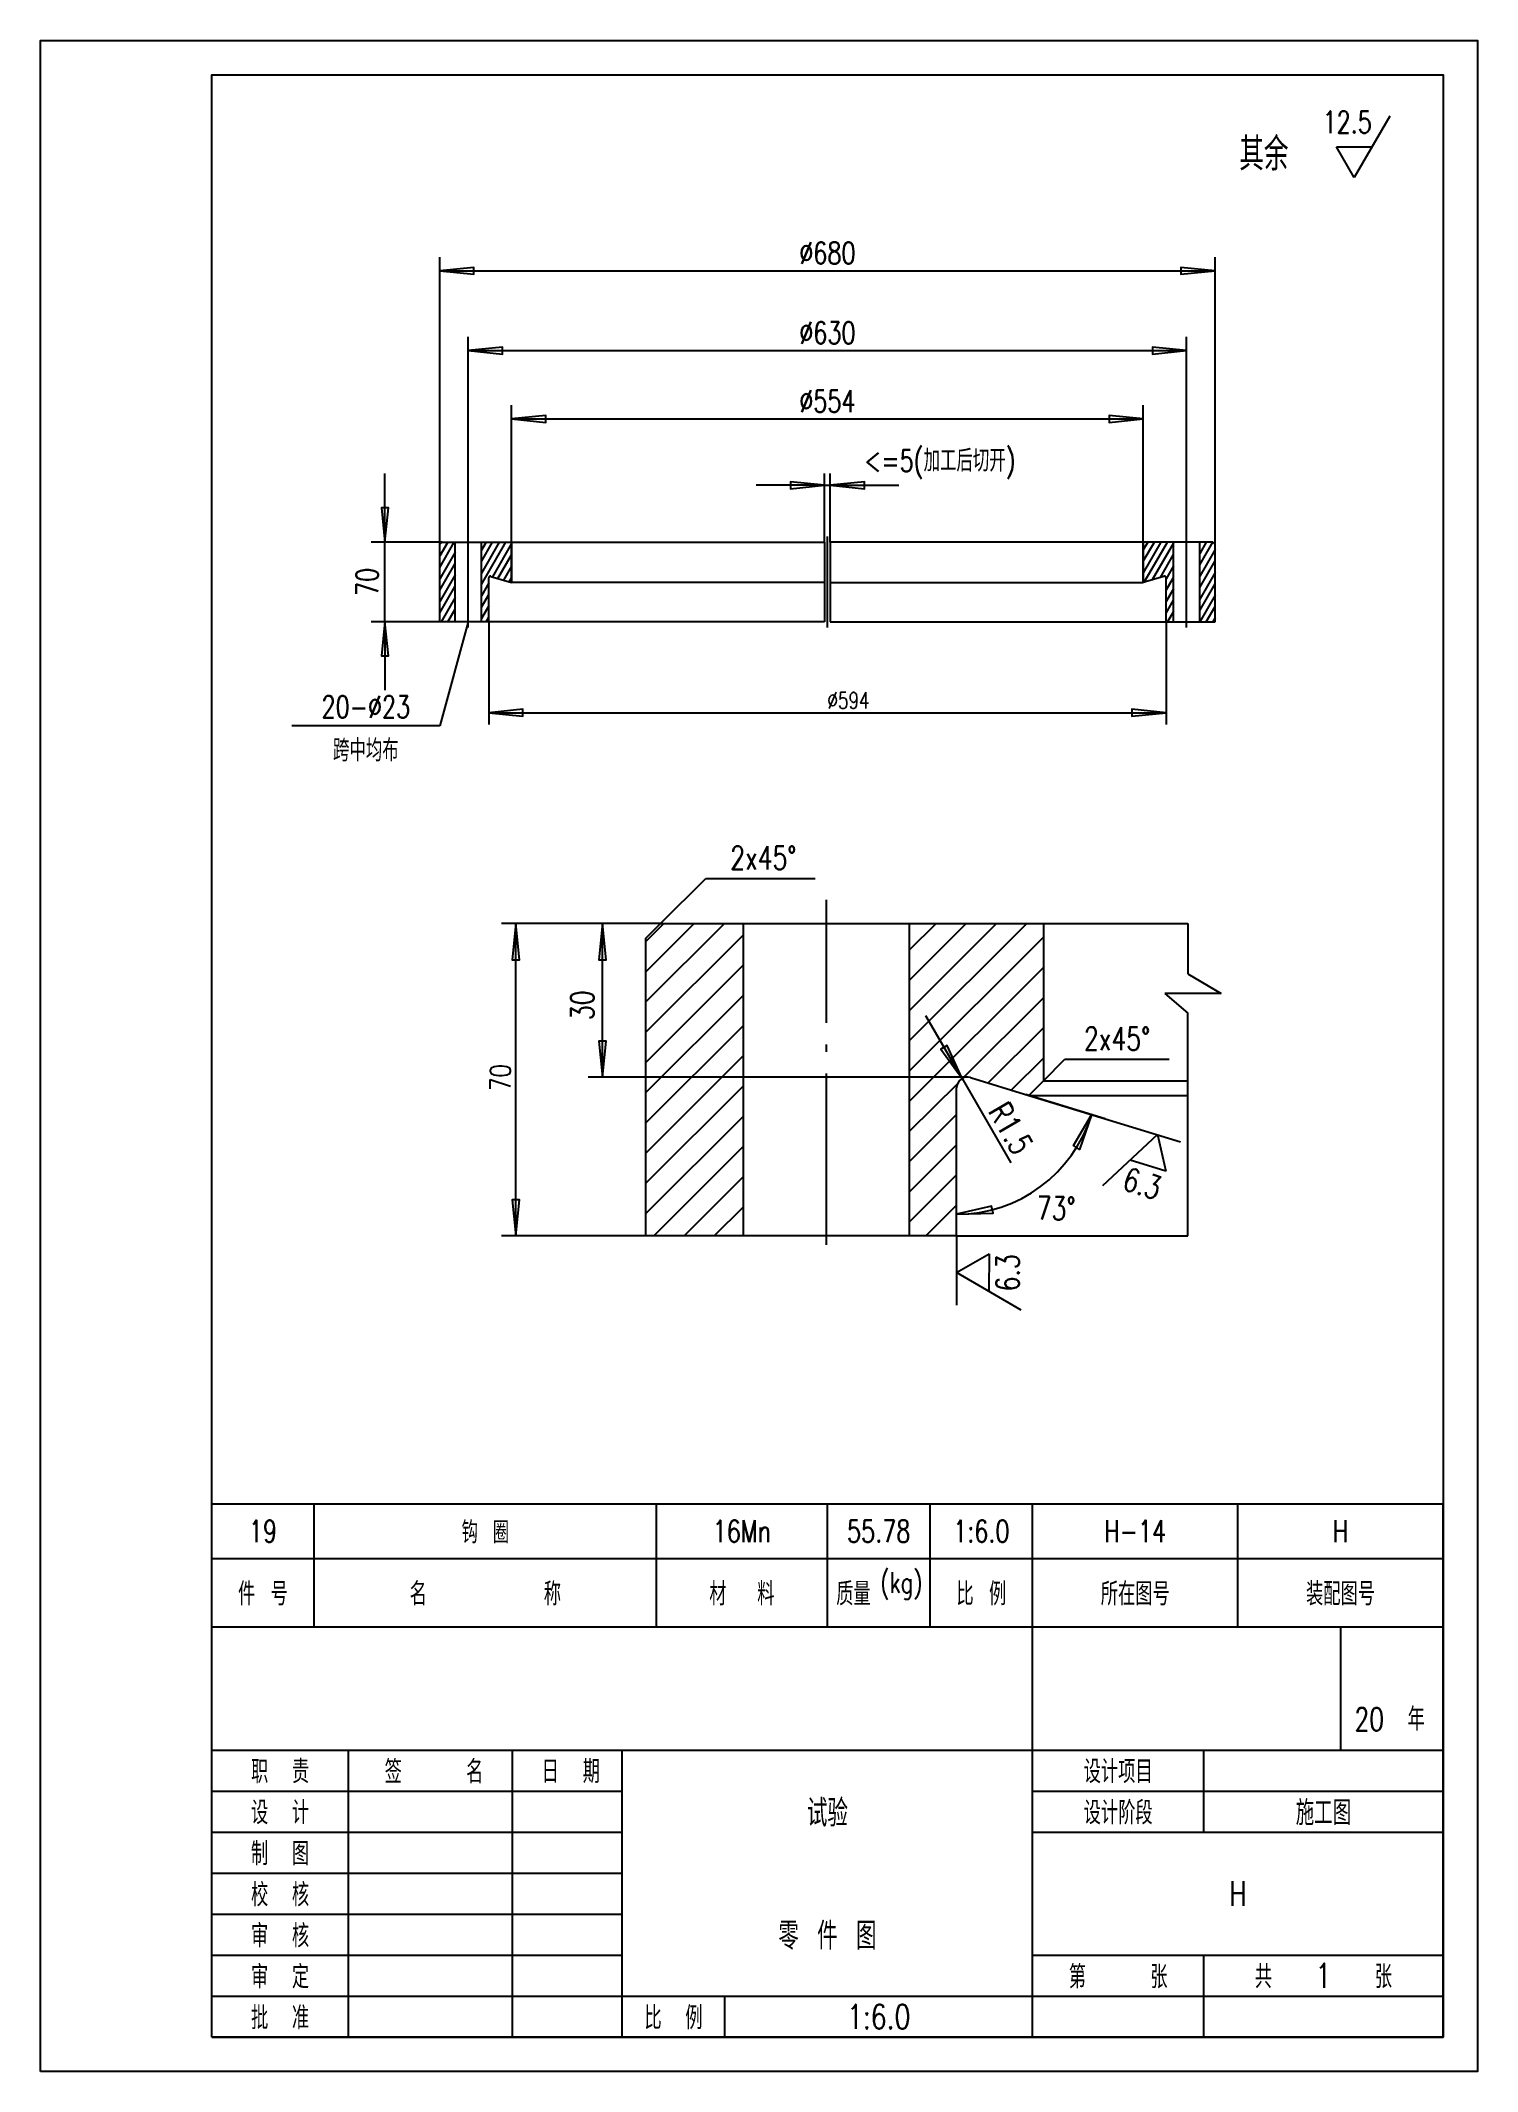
# Model space of a CAD drawing. Extents: x -150 to 1110, y -30 to 1752.
import ezdxf
from ezdxf.enums import TextEntityAlignment as Align

# ---------------------------------------------------------------- set-up
doc = ezdxf.new("R2010")
doc.units = 0
doc.header["$LTSCALE"] = 30
doc.header["$MEASUREMENT"] = 0
doc.linetypes.add('CENTER', pattern=[6.25, 5, -0.5, 0.25, -0.5])
doc.layers.get('0').update_dxf_attribs({"linetype": 'CONTINUOUS'})
for name, color, linetype in [('1', 2, 'CONTINUOUS'), ('2', 1, 'CONTINUOUS'), ('4', 2, 'CENTER')]:
    doc.layers.add(name, color=color, linetype=linetype)
doc.styles.add('HZ', font='txt', dxfattribs={"width": 0.75, "bigfont": 'hztxt'})
doc.styles.get("Standard").update_dxf_attribs({"font": 'simplex', "width": 0.75, "bigfont": 'hztxt'})

# ---------------------------------------------------------------- blocks, each defined once
blk = doc.blocks.new('*X1')
at = {"color": 0}
for p, q in [((34.88, 52.56), (46.35, 64.03)), ((34.88, 56.98), (41.93, 64.03)), ((34.88, 61.4), (37.51, 64.03)), ((34.88, 48.14), (49.14, 62.39)), ((73.42, 51.33), (86.12, 64.03)), ((73.42, 55.75), (81.7, 64.03)), ((73.42, 60.17), (77.28, 64.03)), ((73.42, 46.91), (90.54, 64.03)), ((73.42, 42.49), (92.96, 62.02)), ((34.88, 43.72), (49.14, 57.97)), ((73.42, 38.07), (92.96, 57.6)), ((34.88, 39.3), (49.14, 53.56)), ((81.21, 41.43), (92.96, 53.19)), ((34.88, 34.88), (49.14, 49.14)), ((84.91, 40.72), (92.96, 48.77)), ((34.88, 30.46), (49.14, 44.72)), ((88.3, 39.69), (92.96, 44.35)), ((34.88, 26.04), (49.14, 40.3)), ((73.42, 33.65), (80.44, 40.66)), ((34.88, 21.62), (49.14, 35.88)), ((73.42, 29.23), (80.29, 36.09)), ((36.02, 18.35), (49.14, 31.46)), ((73.42, 24.81), (80.29, 31.67)), ((40.44, 18.35), (49.14, 27.04)), ((73.42, 20.39), (80.29, 27.26)), ((44.86, 18.35), (49.14, 22.62)), ((75.8, 18.35), (80.29, 22.84)), ((80.22, 18.35), (80.29, 18.42))]:
    blk.add_line(p, q, dxfattribs=at)
blk = doc.blocks.new('GQJDB')
at = {"layer": '1'}
for p, q in [((-17.79, 52.48), (-1.77, 52.48)), ((-24.41, 45.86), (-47.64, 45.86)), ((-45.53, 0.18), (-45.53, 45.86)), ((-32.86, 23.41), (-32.86, 45.86)), ((52.68, 45.86), (52.68, 38.52)), ((49.34, 35.65), (52.68, 32.78)), ((57.54, 35.65), (49.34, 35.65)), ((52.68, 38.52), (57.54, 35.65)), ((52.68, 0.18), (52.68, 32.78)), ((31.56, 22.85), (34.72, 26.02)), ((34.72, 26.02), (49.93, 26.02)), ((20.47, 23.41), (-34.97, 23.41)), ((19.68, 23.2), (26.8, 10.86)), ((40.62, 17.3), (28.98, 20.87)), ((29.44, 20.74), (51.62, 13.96)), ((40.24, 7.55), (48.24, 15)), ((48.24, 15), (49.46, 9.67)), ((49.46, 9.67), (44.24, 11.27)), ((-26.52, 0.18), (-47.64, 0.18)), ((18.88, 0.18), (18.88, -9.96)), ((18.88, -5.17), (23.62, -2.45)), ((23.62, -2.45), (23.61, -7.91)), ((28.34, -10.65), (18.88, -5.17))]:
    blk.add_line(p, q, dxfattribs=at)
for points in [[(-24.41, 45.86), (-17.79, 52.48)], [(-45.53, 45.86), (-46.06, 40.58), (-45, 40.58), (-45.53, 45.86)], [(-32.86, 45.86), (-33.39, 40.58), (-32.33, 40.58), (-32.86, 45.86)], [(19.68, 23.2), (17.49, 28.04), (16.58, 27.51), (19.68, 23.2), (14.4, 32.35)], [(-32.86, 23.41), (-32.33, 28.69), (-33.39, 28.69), (-32.86, 23.41)], [(-45.53, 0.18), (-45, 5.46), (-46.06, 5.46), (-45.53, 0.18)]]:
    blk.add_lwpolyline(points, dxfattribs=at)
for points in [[(38.6, 17.92), (36.86, 12.83), (35.96, 13.39)], [(18.87, 3.35), (24.24, 3.51), (23.97, 4.53)]]:
    blk.add_lwpolyline(points, close=True, dxfattribs=at)
blk.add_arc((18.88, 23.97), 20.62, 270, 343, dxfattribs=at)
at = {"layer": '2'}
for p, q in [((-26.52, 43.75), (-24.41, 45.86)), ((-24.41, 45.86), (-12.27, 45.86)), ((-12.27, 45.86), (12.02, 45.86)), ((-12.27, 0.18), (-12.27, 45.86)), ((12.02, 45.86), (31.56, 45.86)), ((12.02, 0.18), (12.02, 45.86)), ((12.02, 0.18), (12.02, 45.86)), ((31.56, 45.86), (52.68, 45.86)), ((31.56, 45.86), (31.56, 22.85)), ((-26.52, 0.18), (-26.52, 43.75)), ((18.88, 0.18), (18.88, 21.83)), ((20.93, 23.34), (29.44, 20.74)), ((31.56, 22.85), (29.44, 20.74)), ((31.56, 22.85), (52.68, 22.85)), ((29.44, 20.74), (52.68, 20.74)), ((-12.27, 0.18), (-26.52, 0.18)), ((12.02, 0.18), (-12.27, 0.18)), ((18.88, 0.18), (12.02, 0.18)), ((18.88, 0.18), (12.02, 0.18)), ((18.88, 0.18), (52.68, 0.18))]:
    blk.add_line(p, q, dxfattribs=at)
blk.add_arc((20.47, 21.83), 1.58, 73, 180, dxfattribs=at)
at = {"layer": '4'}
for p, q in [((-0.12, 31.33), (-0.12, 49.35)), ((-0.12, 27.11), (-0.12, 28.17)), ((-0.12, -1.14), (-0.12, 23.94))]:
    blk.add_line(p, q, dxfattribs=at)
at = {"layer": '1'}
blk.add_blockref('*X1', (-61.4, -18.16), dxfattribs=at)
at = {"layer": '1', "width": 0.75}
for p in [(-9.37, 53.8), (42.33, 27.34)]:
    blk.add_text('2x45%%d', height=3.379, dxfattribs=at).set_placement(p, align=Align.CENTER)
for s, rotation, p in [('30', 90, (-34.13, 33.92)), ('R1.5', 300, (25.35, 15.09)), ('73%%d', 358.8467, (33.39, 2.53))]:
    blk.add_text(s, height=3.379, rotation=rotation, dxfattribs=at).set_placement(p, align=Align.CENTER)
for rotation, p in [(343, (42.94, 7.03)), (90, (28.05, -7.92))]:
    blk.add_text('6.3', height=3.379, rotation=rotation, dxfattribs=at).set_placement(p)
blk.add_attdef('B', text='', height=3, rotation=90, dxfattribs=at).set_placement((-46.3, 23.36), align=Align.CENTER)
blk = doc.blocks.new('BT3')
at = {"layer": '1'}
for p, q in [((-165, 0), (-165, 18)), ((-115, 0), (-115, 18)), ((-90, 0), (-90, 18)), ((-75, 0), (-75, 18)), ((-60, 0), (-60, 18)), ((-30, 0), (-30, 18)), ((-180, 10), (0, 10))]:
    blk.add_line(p, q, dxfattribs=at)
at = {"layer": '2'}
for p, q in [((-180, 18), (0, 18)), ((-180, 18), (0, 18)), ((-180, 0), (-180, 18)), ((0, 0), (0, 18)), ((-180, 0), (0, 0))]:
    blk.add_line(p, q, dxfattribs=at)
at = {"layer": '1', "style": 'HZ', "width": 0.75}
for s, p in [('件 号', (-172.5, 5)), ('名       称', (-140, 5)), ('材  料', (-102.5, 5)), ('质量', (-86.2, 5)), ('比 例', (-67.5, 5)), ('所在图号', (-45, 5)), ('装配图号', (-15, 5))]:
    blk.add_text(s, height=3.36, dxfattribs=at).set_placement(p, align=Align.MIDDLE)
blk.add_text('(kg)', height=3, dxfattribs=at).set_placement((-79.2, 5), align=Align.CENTER)

msp = doc.modelspace()

# ---------------------------------------------------------------- linework, layer by layer
at = {"layer": '1'}
for p, q in [((1033.1, 1685.8), (1002, 1632)), ((1002, 1632), (986.5, 1658.9)), ((986.5, 1658.9), (1017.5, 1658.9)), ((200, 1310), (200, 1562)), ((880, 1310), (880, 1562)), ((200, 1550), (880, 1550)), ((225, 1312), (225, 1492)), ((225, 1480), (855, 1480)), ((855, 1312), (855, 1492)), ((263, 1312), (263, 1432)), ((817, 1312), (817, 1432)), ((263, 1420), (817, 1420)), ((537.5, 1312), (537.5, 1372)), ((537.5, 1361.8), (542.5, 1361.8)), ((542.5, 1312), (542.5, 1372)), ((202, 1312), (140, 1312)), ((152, 1242), (152, 1312)), ((207, 1312), (200, 1299.8)), ((200, 1289.8), (212.8, 1312)), ((213.5, 1303.2), (200, 1279.8)), ((240.6, 1312), (236.5, 1304.8)), ((236.5, 1294.8), (246.4, 1312)), ((252.2, 1312), (236.5, 1284.8)), ((236.5, 1274.8), (258, 1312)), ((263, 1310.7), (246.2, 1281.6)), ((821, 1312), (817, 1305.1)), ((817, 1295.1), (826.8, 1312)), ((832.5, 1312), (817, 1285.1)), ((817.9, 1276.7), (838.3, 1312)), ((843.5, 1311), (824.9, 1278.8)), ((832, 1281), (843.5, 1301)), ((872.3, 1312), (866.5, 1302)), ((866.5, 1292), (878, 1312)), ((880, 1305.4), (866.5, 1282)), ((200, 1269.8), (213.5, 1293.2)), ((213.5, 1283.2), (200, 1259.8)), ((251.1, 1280.1), (263, 1300.7)), ((263, 1290.7), (256, 1278.6)), ((843.5, 1291), (837, 1279.7)), ((866.5, 1272), (880, 1295.4)), ((880, 1285.4), (866.5, 1262)), ((200, 1249.8), (213.5, 1273.2)), ((243, 1276.1), (236.5, 1264.8)), ((236.5, 1254.8), (243, 1266.1)), ((260.9, 1277.1), (263, 1280.7)), ((837, 1269.7), (843.5, 1281)), ((843.5, 1271), (837, 1259.7)), ((866.5, 1252), (880, 1275.4)), ((880, 1265.4), (866.5, 1242)), ((213.5, 1263.2), (201.3, 1242)), ((207, 1242), (213.5, 1253.2)), ((243, 1256.1), (236.5, 1244.8)), ((837, 1249.7), (843.5, 1261)), ((843.5, 1251), (838.3, 1242)), ((872.3, 1242), (880, 1255.4)), ((200, 1242), (140, 1242)), ((225, 1242), (200, 1150.8)), ((213.5, 1243.2), (212.8, 1242)), ((240.6, 1242), (243, 1246.1)), ((243, 1242), (243, 1152)), ((837, 1242), (837, 1152)), ((880, 1245.4), (878, 1242)), ((243, 1162.2), (837, 1162.2)), ((200, 1150.8), (70.4, 1150.8)), ((720, 0), (720, 360)), ((990, 360), (990, 252)), ((0, 252), (1080, 252)), ((120, 0), (120, 252)), ((263.8, 0), (263.8, 252)), ((360, 0), (360, 252)), ((870, 180), (870, 252)), ((0, 216), (360, 216)), ((720, 216), (1080, 216)), ((0, 180), (360, 180)), ((720, 180), (1080, 180)), ((0, 144), (360, 144)), ((0, 108), (360, 108)), ((0, 72), (360, 72)), ((720, 72), (1080, 72)), ((870, 0), (870, 72)), ((0, 36), (1080, 36)), ((450, 0), (450, 36))]:
    msp.add_line(p, q, dxfattribs=at)
msp.add_lwpolyline([(-150, -30), (-150, 1752), (1110, 1752), (1110, -30)], close=True, dxfattribs=at)
for points in [[(200, 1550), (230, 1547), (230, 1553), (200, 1550)], [(880, 1550), (850, 1553), (850, 1547), (880, 1550)], [(225, 1480), (255, 1477), (255, 1483), (225, 1480)], [(855, 1480), (825, 1483), (825, 1477), (855, 1480)], [(263, 1420), (293, 1417), (293, 1423), (263, 1420)], [(817, 1420), (787, 1423), (787, 1417), (817, 1420)], [(152, 1312), (155, 1342), (149, 1342), (152, 1312), (152, 1372)], [(537.5, 1361.8), (507.5, 1364.8), (507.5, 1358.8), (537.5, 1361.8), (477.5, 1361.8)], [(542.5, 1361.8), (572.5, 1358.8), (572.5, 1364.8), (542.5, 1361.8), (602.5, 1361.8)], [(152, 1242), (149, 1212), (155, 1212), (152, 1242), (152, 1182)], [(243, 1162.2), (273, 1159.2), (273, 1165.2), (243, 1162.2)], [(837, 1162.2), (807, 1165.2), (807, 1159.2), (837, 1162.2)]]:
    msp.add_lwpolyline(points, dxfattribs=at)
for points in [[(200, 1550), (230, 1547), (230, 1553), (200, 1550)], [(880, 1550), (850, 1553), (850, 1547), (880, 1550)], [(225, 1480), (255, 1477), (255, 1483), (225, 1480)], [(855, 1480), (825, 1483), (825, 1477), (855, 1480)], [(263, 1420), (293, 1417), (293, 1423), (263, 1420)], [(817, 1420), (787, 1423), (787, 1417), (817, 1420)], [(537.5, 1361.8), (507.5, 1364.8), (507.5, 1358.8), (537.5, 1361.8)], [(542.5, 1361.8), (572.5, 1358.8), (572.5, 1364.8), (542.5, 1361.8)], [(152, 1312), (155, 1342), (149, 1342), (152, 1312)], [(152, 1242), (149, 1212), (155, 1212), (152, 1242)], [(243, 1162.2), (273, 1159.2), (273, 1165.2), (243, 1162.2)], [(837, 1162.2), (807, 1165.2), (807, 1159.2), (837, 1162.2)]]:
    msp.add_solid(points, dxfattribs=at)
at = {"layer": '2'}
for p, q in [((200, 1310), (202, 1312)), ((200, 1242), (200, 1310)), ((202, 1312), (537.5, 1312)), ((213.5, 1242), (213.5, 1312)), ((236.5, 1242), (236.5, 1312)), ((263, 1276.4), (263, 1312)), ((537.5, 1312), (537.5, 1242)), ((878, 1312), (542.5, 1312)), ((542.5, 1312), (542.5, 1242)), ((817, 1276.4), (817, 1312)), ((843.5, 1242), (843.5, 1312)), ((866.5, 1242), (866.5, 1312)), ((880, 1310), (878, 1312)), ((880, 1242), (880, 1310)), ((243, 1242), (243, 1280.5)), ((244.9, 1281.9), (263, 1276.4)), ((537.5, 1276.4), (263, 1276.4)), ((542.5, 1276.4), (817, 1276.4)), ((835.1, 1281.9), (817, 1276.4)), ((837, 1242), (837, 1280.5)), ((537.5, 1242), (200, 1242)), ((542.5, 1242), (880, 1242)), ((0, 360), (1080, 360)), ((0, 0), (0, 360)), ((1080, 0), (1080, 360)), ((0, 0), (1080, 0))]:
    msp.add_line(p, q, dxfattribs=at)
msp.add_lwpolyline([(0, 0), (0, 1722), (1080, 1722), (1080, 0)], close=True, dxfattribs=at)
for points in [[(243, 1242), (236.5, 1242), (236.5, 1312), (263, 1312), (263, 1276.4)], [(837, 1242), (843.5, 1242), (843.5, 1312), (817, 1312), (817, 1276.4)]]:
    msp.add_lwpolyline(points, dxfattribs=at)
for centre, start, end in [((244.5, 1280.5), 73, 180), ((835.5, 1280.5), 0, 107)]:
    msp.add_arc(centre, 1.5, start, end, dxfattribs=at)
at = {"layer": '4'}
for p, q in [((225, 1237), (225, 1317)), ((540, 1237), (540, 1317)), ((855, 1237), (855, 1317))]:
    msp.add_line(p, q, dxfattribs=at)

# ---------------------------------------------------------------- block references
at = {"layer": '1', "xscale": 6, "yscale": 6, "zscale": 6}
msp.add_blockref('GQJDB', (540, 702), dxfattribs=at).add_auto_attribs({'B': '70'})
msp.add_blockref('BT3', (1080, 360), dxfattribs=at)

# ---------------------------------------------------------------- texts
at = {"layer": '1', "style": 'HZ', "width": 0.75}
for s, height, p in [('12.5', 19.2, (1017.5, 1670.9)), ('其余', 28.8, (944.4, 1638))]:
    msp.add_text(s, height=height, dxfattribs=at).set_placement(p, align=Align.RIGHT)
for s, p in [('%%c680', (540, 1556)), ('%%c630', (540, 1486)), ('%%c554', (540, 1426)), ('20-%%c23', (135.2, 1157.8)), ('跨中均布', (135.2, 1119.6))]:
    msp.add_text(s, height=19.2, dxfattribs=at).set_placement(p, align=Align.CENTER)
for s, height, p in [('<=5(加工后切开)', 19.2, (572.5, 1373.8)), ('%%c594', 14.4, (540, 1165.8))]:
    msp.add_text(s, height=height, dxfattribs=at).set_placement(p)
msp.add_text('70', height=19.2, rotation=90, dxfattribs=at).set_placement((146, 1277), align=Align.CENTER)
for s, height, p in [('19', 19.2, (45, 444)), ('钩 圈', 19.2, (240, 444)), ('16Mn', 19.2, (465, 444)), ('55.78', 19.2, (585, 444)), ('1:6.0', 19.2, (675, 444)), ('H-14', 19.2, (810, 444)), ('H', 19.2, (990, 444)), ('试验', 24, (540, 198)), ('施工图', 21.6, (975, 198)), ('H', 21.6, (900, 126)), ('零 件 图', 24, (540, 90)), ('1', 21.6, (975, 54)), ('1:6.0', 21.6, (585, 18))]:
    msp.add_text(s, height=height, dxfattribs=at).set_placement(p, align=Align.MIDDLE)
at = {"layer": '1', "width": 0.75}
for s, p in [('20  年', (1033.1, 280.1)), ('职  责', (60, 234)), ('签     名', (195, 234)), ('日  期', (315, 234)), ('设计项目', (795, 234)), ('设  计', (60, 198)), ('设计阶段', (795, 198)), ('制  图', (60, 162)), ('校  核', (60, 126)), ('审  核', (60, 90)), ('审  定', (60, 54)), ('第     张', (795, 54)), ('共        张', (975, 54)), ('批  准', (60, 18)), ('比  例', (405, 18))]:
    msp.add_text(s, height=20.16, dxfattribs=at).set_placement(p, align=Align.MIDDLE)

doc.saveas('drawing.dxf')
